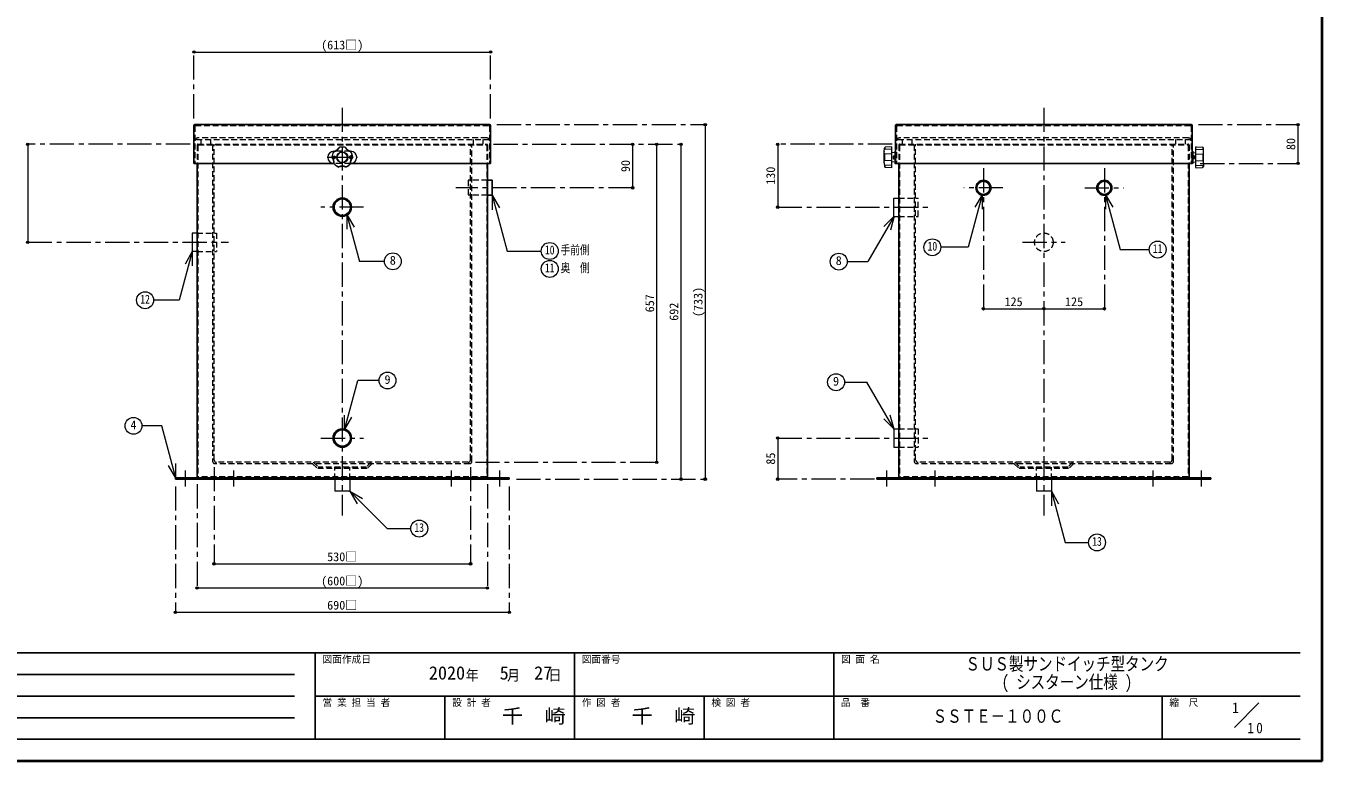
# Model space of a CAD drawing. Units: millimetres at full size, sheet at 1:10. Extents: x -2123 to 1927, y -1358 to 1452.
# Drawn here: x -752 to 1927, y -1358 to 161 of the extents above; entities that cross this region are included whole.
import ezdxf
from ezdxf.enums import TextEntityAlignment as Align

# ---------------------------------------------------------------- set-up
doc = ezdxf.new("R2010")
doc.units = ezdxf.units.MM
doc.header["$LTSCALE"] = 10
doc.header["$PDMODE"] = 32
doc.header["$PDSIZE"] = 5
doc.linetypes.add('CHAIN1', pattern=[8, 5, -1, 1, -1])
doc.linetypes.add('DASHED1', pattern=[1.8, 1.2, -0.6])
doc.layers.add('0-0', color=7, linetype='Continuous', lineweight=18)
doc.styles.add('ＭＳ ゴシック', font='')
doc.styles.get('ＭＳ ゴシック').set_extended_font_data('MS Gothic')

msp = doc.modelspace()

# ---------------------------------------------------------------- linework, layer by layer
at = {"layer": '0-0', "color": 1, "lineweight": 40}
for q in [(1927.2, 1451.91), (-2122.8, -1358.09)]:
    msp.add_line((1927.2, -1358.09), q, dxfattribs=at)
at = {"layer": '0-0', "color": 4, "lineweight": 9}
for p, q in [((-404.3, 106.91), (208.7, 106.91)), ((652.2, -43.09), (652.2, -775.59)), ((1877.2, -43.09), (1877.2, -123.09)), ((-747.8, -83.59), (-747.8, -286.09)), ((502.2, -83.59), (502.2, -173.59)), ((552.2, -740.59), (552.2, -83.59)), ((602.2, -83.59), (602.2, -775.59)), ((802.2, -83.59), (802.2, -213.59)), ((802.2, -690.59), (802.2, -775.59)), ((-362.8, -950.59), (167.2, -950.59)), ((202.2, -1000.59), (-397.8, -1000.59)), ((-442.8, -1050.59), (247.2, -1050.59))]:
    msp.add_line(p, q, dxfattribs=at)
at = {"layer": '0-0', "color": 4, "linetype": 'CHAIN1', "lineweight": 9}
for p, q in [((-404.3, -30.09), (-404.3, 106.91)), ((208.7, -30.09), (208.7, 106.91)), ((-97.8, -8.09), (-97.8, -850.59)), ((1352.2, -8.09), (1352.2, -850.59)), ((221.7, -43.09), (652.2, -43.09)), ((1671.7, -43.09), (1877.2, -43.09)), ((-412.3, -83.59), (-747.8, -83.59)), ((214.7, -83.59), (602.2, -83.59)), ((1038.7, -83.59), (802.2, -83.59)), ((-129.3, -110.59), (-66.3, -110.59)), ((1227.2, -133.09), (1227.2, -423.59)), ((1477.2, -133.09), (1477.2, -423.59)), ((1675.2, -123.09), (1877.2, -123.09)), ((502.2, -173.59), (137.2, -173.59)), ((1267.7, -173.59), (1186.7, -173.59)), ((1436.7, -173.59), (1517.7, -173.59)), ((-53.8, -213.59), (-141.8, -213.59)), ((802.2, -213.59), (1117.2, -213.59)), ((-747.8, -286.09), (-332.8, -286.09)), ((1308, -286.09), (1396.4, -286.09)), ((-141.8, -690.59), (-53.8, -690.59)), ((802.2, -690.59), (1117.2, -690.59)), ((177.2, -740.59), (552.2, -740.59)), ((-422.8, -757.59), (-422.8, -790.59)), ((-362.8, -750.59), (-362.8, -950.59)), ((-322.8, -757.59), (-322.8, -790.59)), ((127.2, -757.59), (127.2, -790.59)), ((167.2, -750.59), (167.2, -950.59)), ((227.2, -757.59), (227.2, -790.59)), ((262.2, -775.59), (652.2, -775.59)), ((1002.2, -775.59), (802.2, -775.59)), ((1027.2, -757.59), (1027.2, -790.59)), ((1127.2, -757.59), (1127.2, -790.59)), ((1577.2, -757.59), (1577.2, -790.59)), ((1677.2, -757.59), (1677.2, -790.59)), ((-442.8, -790.59), (-442.8, -1050.59)), ((-397.8, -786.09), (-397.8, -1000.59)), ((202.2, -786.09), (202.2, -1000.59)), ((247.2, -790.59), (247.2, -1050.59))]:
    msp.add_line(p, q, dxfattribs=at)
at = {"layer": '0-0', "color": 5, "lineweight": 25}
for p, q in [((-404.3, -45.09), (-404.3, -123.09)), ((-402.3, -43.09), (206.7, -43.09)), ((208.7, -45.09), (208.7, -123.09)), ((1045.7, -45.09), (1045.7, -123.09)), ((1047.7, -43.09), (1656.7, -43.09)), ((1658.7, -45.09), (1658.7, -123.09)), ((-404.3, -123.09), (-114.69, -123.09)), ((-397.8, -123.09), (-397.8, -771.09)), ((-80.91, -123.09), (208.7, -123.09)), ((202.2, -771.09), (202.2, -123.09)), ((1045.7, -123.09), (1658.7, -123.09)), ((1052.2, -123.09), (1052.2, -771.09)), ((1652.2, -771.09), (1652.2, -123.09)), ((202.2, -189.09), (212.2, -189.09)), ((-442.8, -772.59), (-442.8, -775.59)), ((247.2, -772.59), (-442.8, -772.59)), ((247.2, -775.59), (-442.8, -775.59)), ((247.2, -772.59), (247.2, -775.59)), ((1007.2, -772.59), (1007.2, -775.59)), ((1697.2, -772.59), (1007.2, -772.59)), ((1697.2, -775.59), (1007.2, -775.59)), ((1697.2, -772.59), (1697.2, -775.59))]:
    msp.add_line(p, q, dxfattribs=at)
at = {"layer": '0-0', "linetype": 'DASHED1'}
for p, q in [((-402.3, -46.09), (-402.3, -123.09)), ((-401.3, -45.09), (205.7, -45.09)), ((206.7, -46.09), (206.7, -123.09)), ((1047.7, -46.09), (1047.7, -123.09)), ((1048.7, -45.09), (1655.7, -45.09)), ((1656.7, -46.09), (1656.7, -123.09)), ((-399.3, -73.59), (203.7, -73.59)), ((200.7, -70.59), (-396.3, -70.59)), ((-389.3, -83.59), (-389.3, -73.59)), ((193.7, -83.59), (193.7, -73.59)), ((1050.7, -73.59), (1653.7, -73.59)), ((1650.7, -70.59), (1053.7, -70.59)), ((1059.7, -83.59), (1059.7, -73.59)), ((1644.7, -83.59), (1644.7, -73.59)), ((-397.8, -85.09), (-397.8, -123.09)), ((-396.3, -83.59), (200.7, -83.59)), ((-396.3, -85.84), (-396.3, -770.34)), ((-395.55, -85.09), (199.95, -85.09)), ((-365.8, -85.09), (-365.8, -738.59)), ((-362.8, -735.59), (-362.8, -83.59)), ((167.2, -735.59), (167.2, -83.59)), ((170.2, -738.59), (170.2, -85.09)), ((200.7, -85.84), (200.7, -770.34)), ((202.2, -85.09), (202.2, -123.09)), ((1052.2, -85.09), (1052.2, -123.09)), ((1053.7, -83.59), (1650.7, -83.59)), ((1053.7, -85.84), (1053.7, -770.34)), ((1054.45, -85.09), (1649.95, -85.09)), ((1084.2, -85.09), (1084.2, -738.59)), ((1087.2, -735.59), (1087.2, -83.59)), ((1617.2, -735.59), (1617.2, -83.59)), ((1620.2, -738.59), (1620.2, -85.09)), ((1650.7, -85.84), (1650.7, -770.34)), ((1652.2, -85.09), (1652.2, -123.09)), ((-80.91, -123.09), (-114.69, -123.09)), ((202.2, -189.09), (162.2, -189.09)), ((165.2, -743.59), (-360.8, -743.59)), ((162.2, -740.59), (-357.8, -740.59)), ((1615.2, -743.59), (1089.2, -743.59)), ((1612.2, -740.59), (1092.2, -740.59)), ((199.95, -771.09), (-395.55, -771.09)), ((-377.8, -771.09), (-377.8, -772.59)), ((-329.8, -772.59), (-329.8, -775.59)), ((-315.8, -772.59), (-315.8, -775.59)), ((120.2, -772.59), (120.2, -775.59)), ((134.2, -772.59), (134.2, -775.59)), ((182.2, -771.09), (182.2, -772.59)), ((1649.95, -771.09), (1055.45, -771.09)), ((1072.2, -771.09), (1072.2, -772.59)), ((1120.2, -772.59), (1120.2, -775.59)), ((1134.2, -772.59), (1134.2, -775.59)), ((1570.2, -772.59), (1570.2, -775.59)), ((1584.2, -772.59), (1584.2, -775.59)), ((1632.2, -771.09), (1632.2, -772.59))]:
    msp.add_line(p, q, dxfattribs=at)
at = {"layer": '0-0', "color": 4, "linetype": 'DASHED1', "lineweight": 9}
for p, q in [((-369.3, -83.59), (-369.3, -73.59)), ((173.7, -83.59), (173.7, -73.59)), ((1079.7, -83.59), (1079.7, -73.59)), ((1624.7, -83.59), (1624.7, -73.59)), ((-81.37, -98.09), (-114.24, -98.09)), ((-117.8, -108.84), (-115.3, -107.59)), ((-117.8, -108.84), (-117.8, -112.34)), ((-115.3, -113.59), (-117.8, -112.34)), ((-115.3, -107.59), (-112.8, -108.84)), ((-112.8, -112.34), (-115.3, -113.59)), ((-112.8, -108.84), (-112.8, -112.34)), ((-80.3, -107.59), (-82.8, -108.84)), ((-82.8, -108.84), (-82.8, -112.34)), ((-82.8, -112.34), (-80.3, -113.59)), ((-77.8, -108.84), (-80.3, -107.59)), ((-80.3, -113.59), (-77.8, -112.34)), ((-77.8, -108.84), (-77.8, -112.34)), ((1052.2, -194.66), (1092.2, -194.66)), ((1092.2, -232.66), (1092.2, -194.66)), ((1052.2, -232.66), (1092.2, -232.66)), ((-397.8, -267.09), (-357.8, -267.09)), ((-357.8, -267.09), (-357.8, -305.09)), ((-397.8, -305.09), (-357.8, -305.09)), ((1052.2, -671.59), (1092.2, -671.59)), ((1092.2, -671.59), (1092.2, -709.59)), ((1052.2, -709.59), (1092.2, -709.59)), ((-159.04, -743.59), (-149.04, -753.59)), ((-157.8, -740.59), (-147.8, -750.59)), ((-37.8, -740.59), (-47.8, -750.59)), ((1290.96, -743.59), (1300.96, -753.59)), ((1292.2, -740.59), (1302.2, -750.59)), ((1412.2, -740.59), (1402.2, -750.59)), ((-429.8, -772.59), (-429.8, -775.59)), ((-415.8, -772.59), (-415.8, -775.59)), ((-47.8, -750.59), (-147.8, -750.59)), ((-113.3, -775.59), (-113.3, -750.59)), ((-82.3, -775.59), (-82.3, -750.59)), ((220.2, -772.59), (220.2, -775.59)), ((234.2, -772.59), (234.2, -775.59)), ((1020.2, -772.59), (1020.2, -775.59)), ((1034.2, -772.59), (1034.2, -775.59)), ((1402.2, -750.59), (1302.2, -750.59)), ((1336.7, -775.59), (1336.7, -750.59)), ((1367.7, -775.59), (1367.7, -750.59)), ((1670.2, -772.59), (1670.2, -775.59)), ((1684.2, -772.59), (1684.2, -775.59))]:
    msp.add_line(p, q, dxfattribs=at)
at = {"layer": '0-0'}
for p, q in [((-115.3, -98.09), (-114.24, -98.09)), ((-81.37, -98.09), (-80.3, -98.09)), ((1022.2, -121.82), (1022.2, -99.35)), ((1022.21, -98.82), (1022.6, -91.44)), ((1038.2, -93.65), (1023.65, -94.14)), ((1038.2, -103.73), (1023.65, -103.25)), ((1037.68, -89.12), (1024.53, -89.55)), ((1038.2, -131.55), (1038.2, -89.62)), ((1043.74, -101.05), (1038.2, -100.59)), ((1044.2, -98.09), (1045.7, -98.09)), ((1660.2, -98.09), (1658.7, -98.09)), ((1660.66, -101.05), (1666.2, -100.59)), ((1666.2, -131.55), (1666.2, -89.62)), ((1666.2, -93.65), (1680.75, -94.14)), ((1666.2, -103.73), (1680.75, -103.25)), ((1666.71, -89.12), (1679.86, -89.55)), ((1682.18, -98.82), (1681.8, -91.44)), ((1682.2, -121.82), (1682.2, -99.35)), ((1022.21, -122.35), (1022.6, -129.73)), ((1038.2, -117.44), (1023.65, -117.93)), ((1038.2, -127.52), (1023.65, -127.04)), ((1037.68, -132.05), (1024.53, -131.63)), ((1043.74, -120.12), (1038.2, -120.59)), ((1040.95, -108.24), (1040.95, -112.94)), ((1041.57, -107.59), (1044.2, -107.59)), ((1041.57, -110.59), (1044.2, -110.59)), ((1041.57, -113.59), (1044.2, -113.59)), ((1662.82, -107.59), (1660.2, -107.59)), ((1662.82, -110.59), (1660.2, -110.59)), ((1662.82, -113.59), (1660.2, -113.59)), ((1660.66, -120.12), (1666.2, -120.59)), ((1663.45, -108.24), (1663.45, -112.94)), ((1666.2, -117.44), (1680.75, -117.93)), ((1666.2, -127.52), (1680.75, -127.04)), ((1666.71, -132.05), (1679.86, -131.63)), ((1682.18, -122.35), (1681.8, -129.73)), ((212.15, -189.05), (212.15, -219.05)), ((212.15, -189.05), (227.15, -215.04)), ((1224.68, -187.93), (1195.59, -296.51)), ((1224.68, -187.93), (1209.68, -213.91)), ((1224.68, -187.93), (1224.68, -217.93)), ((1479.72, -187.93), (1479.72, -217.93)), ((1479.72, -187.93), (1494.72, -213.91)), ((-88.32, -228.89), (-88.32, -258.89)), ((-88.32, -228.89), (-73.32, -254.87)), ((-88.32, -228.89), (-62.43, -325.51)), ((1042.84, -232.12), (988.56, -326.12)), ((1042.84, -232.12), (1021.62, -253.33)), ((1042.84, -232.12), (1035.07, -261.1)), ((1042.2, -232.66), (1052.2, -232.66)), ((-407.8, -267.09), (-407.8, -305.09)), ((-397.8, -267.09), (-407.8, -267.09)), ((-407.75, -305.04), (-434.8, -405.97)), ((-407.75, -305.04), (-422.75, -331.02)), ((-397.8, -305.09), (-407.8, -305.09)), ((-407.75, -305.04), (-407.75, -335.04)), ((1195.59, -296.51), (1139.26, -296.51)), ((-10.83, -325.51), (-62.43, -325.51)), ((945.81, -326.12), (988.56, -326.12)), ((-434.8, -405.97), (-487.86, -405.97)), ((-92.98, -673.47), (-65.72, -571.76)), ((-21.8, -571.76), (-65.72, -571.76)), ((940.18, -575.33), (986.61, -575.33)), ((1042.47, -672.07), (986.61, -575.33)), ((-470.79, -665.43), (-511.78, -665.43)), ((-441.89, -773.27), (-470.79, -665.43)), ((-92.98, -673.47), (-92.98, -643.47)), ((-92.98, -673.47), (-77.98, -647.49)), ((1042.47, -672.07), (1021.25, -650.85)), ((1042.47, -672.07), (1034.7, -643.09)), ((1042.2, -671.59), (1042.2, -709.59)), ((1042.2, -671.59), (1052.2, -671.59)), ((1042.2, -709.59), (1052.2, -709.59)), ((-441.89, -773.27), (-456.89, -747.29)), ((-441.89, -773.27), (-441.89, -743.27)), ((-113.3, -775.59), (-113.3, -800.59)), ((-82.3, -775.59), (-82.3, -800.59)), ((1336.7, -775.59), (1336.7, -800.59)), ((1367.7, -775.59), (1367.7, -800.59)), ((-82.3, -800.59), (-113.3, -800.59)), ((-82.32, -800.58), (-67.32, -826.56)), ((-82.32, -800.58), (-56.34, -815.58)), ((1367.7, -800.59), (1336.7, -800.59)), ((1367.68, -800.58), (1367.68, -830.58)), ((1367.68, -800.58), (1382.68, -826.56)), ((1745.98, -1288.59), (1796.48, -1238.09))]:
    msp.add_line(p, q, dxfattribs=at)
at = {"layer": '0-0', "color": 6, "lineweight": 25}
for p, q in [((-2077.8, -1134.52), (1882.2, -1134.52)), ((-153.52, -1313.09), (-153.52, -1134.52)), ((382.2, -1134.52), (382.2, -1313.09)), ((917.91, -1313.09), (917.91, -1134.52)), ((-1124.94, -1179.16), (-196.37, -1179.16)), ((-196.37, -1223.8), (-1124.94, -1223.8)), ((1882.2, -1223.8), (-153.52, -1223.8)), ((114.34, -1313.09), (114.34, -1223.8)), ((650.06, -1313.09), (650.06, -1223.8)), ((1596.48, -1313.09), (1596.48, -1223.8)), ((-196.37, -1268.44), (-1124.94, -1268.44)), ((1882.2, -1313.09), (-2077.8, -1313.09))]:
    msp.add_line(p, q, dxfattribs=at)
at = {"layer": '0-0'}
for points in [[(1044.2, -98.09), (1044.2, -123.09), (1045.7, -123.09)], [(1660.2, -98.09), (1660.2, -123.09), (1658.7, -123.09)], [(212.15, -189.05), (242.99, -304.18), (313.41, -304.18)], [(1042.2, -232.66), (1042.2, -194.66), (1052.2, -194.66)], [(1479.72, -187.93), (1510.07, -301.19), (1569.9, -301.19)], [(-82.32, -800.58), (-5.21, -877.68), (43.72, -877.68)], [(1367.68, -800.58), (1396.01, -906.3), (1444.59, -906.3)]]:
    msp.add_lwpolyline(points, dxfattribs=at)
at = {"layer": '0-0', "linetype": 'DASHED1'}
msp.add_lwpolyline([(202.2, -158.09), (162.2, -158.09), (162.2, -189.09)], dxfattribs=at)
at = {"layer": '0-0', "color": 5, "lineweight": 25}
msp.add_lwpolyline([(202.2, -158.09), (212.2, -158.09), (212.2, -189.09)], dxfattribs=at)
at = {"layer": '0-0', "color": 4, "lineweight": 9}
msp.add_lwpolyline([(1227.2, -423.59), (1352.2, -423.59), (1477.2, -423.59)], dxfattribs=at)
at = {"layer": '0-0', "color": 4, "linetype": 'DASHED1', "lineweight": 9}
for points in [[(-36.56, -743.59), (-46.56, -753.59), (-149.04, -753.59)], [(1413.44, -743.59), (1403.44, -753.59), (1300.96, -753.59)]]:
    msp.add_lwpolyline(points, dxfattribs=at)
at = {"layer": '0-0', "color": 4, "lineweight": 9}
msp.add_circle((-97.8, -110.59), 11.5, dxfattribs=at)
at = {"layer": '0-0'}
for centre, radius in [((-97.8, -110.59), 10.5), ((330.91, -304.18), 17.5), ((1121.76, -296.51), 17.5), ((1587.4, -301.19), 17.5), ((6.67, -325.51), 17.5), ((928.31, -326.12), 17.5), ((330.91, -341.18), 17.5), ((-505.36, -405.97), 17.5), ((-4.3, -571.76), 17.5), ((922.68, -575.33), 17.5), ((-529.28, -665.43), 17.5), ((61.22, -877.68), 17.5), ((1462.09, -906.3), 17.5)]:
    msp.add_circle(centre, radius, dxfattribs=at)
at = {"layer": '0-0', "color": 4, "linetype": 'DASHED1', "lineweight": 9}
for centre, radius in [((-115.3, -110.59), 1.5), ((-80.3, -110.59), 1.5), ((1352.2, -286.09), 19.2)]:
    msp.add_circle(centre, radius, dxfattribs=at)
at = {"layer": '0-0', "color": 5, "lineweight": 25}
for centre, radius in [((1227.2, -173.59), 15.5), ((1227.2, -173.59), 13.6), ((1477.2, -173.59), 15.5), ((1477.2, -173.59), 13.6), ((-97.8, -213.59), 19), ((-97.8, -213.59), 17), ((-97.8, -690.59), 19), ((-97.8, -690.59), 17)]:
    msp.add_circle(centre, radius, dxfattribs=at)
for centre, radius, start, end in [((-402.3, -45.09), 2, 90, 180), ((206.7, -45.09), 2, 0, 90), ((1047.7, -45.09), 2, 90, 180), ((1656.7, -45.09), 2, 0, 90), ((-396.3, -771.09), 1.5, 180, 270), ((200.7, -771.09), 1.5, 270, 0), ((1053.7, -771.09), 1.5, 180, 270), ((1650.7, -771.09), 1.5, 270, 0)]:
    msp.add_arc(centre, radius, start, end, dxfattribs=at)
at = {"layer": '0-0', "linetype": 'DASHED1'}
for centre, radius, start, end in [((-401.3, -46.09), 1, 90, 180), ((205.7, -46.09), 1, 0, 90), ((1048.7, -46.09), 1, 90, 180), ((1655.7, -46.09), 1, 0, 90), ((-396.3, -76.59), 6, 90, 180), ((-399.3, -76.59), 3, 90, 180), ((200.7, -76.59), 6, 0, 90), ((203.7, -76.59), 3, 0, 90), ((1053.7, -76.59), 6, 90, 180), ((1050.7, -76.59), 3, 90, 180), ((1650.7, -76.59), 6, 0, 90), ((1653.7, -76.59), 3, 0, 90), ((-396.3, -85.09), 1.5, 90, 180), ((-395.55, -85.84), 0.75, 90, 180), ((199.95, -85.84), 0.75, 0, 90), ((200.7, -85.09), 1.5, 0, 90), ((1053.7, -85.09), 1.5, 90, 180), ((1054.45, -85.84), 0.75, 90, 180), ((1649.95, -85.84), 0.75, 0, 90), ((1650.7, -85.09), 1.5, 0, 90), ((-360.8, -738.59), 5, 180, 270), ((-357.8, -735.59), 5, 180, 270), ((162.2, -735.59), 5, 270, 0), ((165.2, -738.59), 5, 270, 0), ((1089.2, -738.59), 5, 180, 270), ((1092.2, -735.59), 5, 180, 270), ((1612.2, -735.59), 5, 270, 0), ((1615.2, -738.59), 5, 270, 0), ((-395.55, -770.34), 0.75, 180, 270), ((199.95, -770.34), 0.75, 270, 0), ((1054.45, -770.34), 0.75, 180, 270), ((1649.95, -770.34), 0.75, 270, 0)]:
    msp.add_arc(centre, radius, start, end, dxfattribs=at)
at = {"layer": '0-0'}
for centre, radius, start, end in [((-115.3, -110.59), 12.5, 90, 270), ((-97.8, -110.59), 21.5, 146.5, 177.5), ((-97.8, -110.59), 21, 146.5, 177.5), ((-126.64, -70.89), 29.89, 291.41115, 320.58885), ((-119.55, -80.65), 18.83, 283.0119, 328.9881), ((-97.8, -110.59), 21.5, 74.5, 105.5), ((-97.8, -110.59), 21, 74.5, 105.5), ((-76.05, -80.65), 18.83, 211.0119, 256.9881), ((-68.96, -70.89), 29.89, 219.41115, 248.58885), ((-80.3, -110.59), 12.5, 270, 90), ((-97.8, -110.59), 21, 2.5, 33.5), ((-97.8, -110.59), 21.5, 2.5, 33.5), ((1032.2, -99.35), 10, 176.98087, 180), ((1024.6, -91.55), 2, 91.84585, 176.98087), ((1077.04, -110.59), 54.34, 172.70127, 187.29873), ((1023.63, -103.75), 0.5, 88.09085, 172.70127), ((1025.27, -91.08), 2.07, 141.26695, 176.97243), ((1033.16, -91.16), 9.96, 178.90936, 197.37998), ((1037.7, -89.62), 0.5, 0, 91.84585), ((1043.7, -101.55), 0.5, 0, 85.23636), ((1660.7, -101.55), 0.5, 94.76364, 180), ((1666.7, -89.62), 0.5, 88.15415, 180), ((1679.8, -91.55), 2, 3.01913, 88.15415), ((1671.24, -91.16), 9.96, 342.62002, 1.09064), ((1680.76, -103.75), 0.5, 7.29873, 91.90915), ((1679.13, -91.08), 2.07, 3.02757, 38.73305), ((1627.36, -110.59), 54.34, 352.70127, 7.29873), ((1672.2, -99.35), 10, 0, 3.01913), ((-144.47, -125.75), 29.89, 3.41115, 32.58885), ((-133, -122.02), 18.83, 355.0119, 40.9881), ((-97.8, -110.59), 21.5, 218.5, 249.5), ((-97.8, -110.59), 21, 218.5, 249.5), ((-97.8, -159.65), 29.89, 75.41115, 104.58885), ((-97.8, -147.59), 18.83, 67.0119, 112.9881), ((-97.8, -110.59), 21, 290.5, 321.5), ((-97.8, -110.59), 21.5, 290.5, 321.5), ((-62.61, -122.02), 18.83, 139.0119, 184.9881), ((-51.14, -125.75), 29.89, 147.41115, 176.58885), ((1032.2, -121.82), 10, 180, 183.01913), ((1024.6, -129.63), 2, 183.01913, 268.15415), ((1023.63, -117.43), 0.5, 187.29873, 271.90915), ((1033.16, -130.01), 9.96, 162.62002, 181.09064), ((1025.27, -130.09), 2.07, 183.02757, 218.73305), ((1037.7, -131.55), 0.5, 268.15415, 0), ((1043.05, -109.09), 2.11, 134.62454, 225.37546), ((1043.05, -112.09), 2.11, 134.62454, 225.37546), ((1042.52, -109.12), 1.79, 121.62812, 150.75937), ((1042.52, -112.06), 1.79, 209.24063, 238.37188), ((1043.7, -119.63), 0.5, 274.76364, 0), ((1660.7, -119.63), 0.5, 180, 265.23636), ((1661.88, -109.12), 1.79, 29.24063, 58.37188), ((1661.34, -109.09), 2.11, 314.62454, 45.37546), ((1661.34, -112.09), 2.11, 314.62454, 45.37546), ((1661.88, -112.06), 1.79, 301.62812, 330.75937), ((1666.7, -131.55), 0.5, 180, 271.84585), ((1679.8, -129.63), 2, 271.84585, 356.98087), ((1680.76, -117.43), 0.5, 268.09085, 352.70127), ((1671.24, -130.01), 9.96, 358.90936, 17.37998), ((1679.13, -130.09), 2.07, 321.26695, 356.97243), ((1672.2, -121.82), 10, 356.98087, 0)]:
    msp.add_arc(centre, radius, start, end, dxfattribs=at)
at = {"layer": '0-0', "color": 1}
for p in [(-404.3, 106.91), (208.7, 106.91), (652.2, -43.09), (1877.2, -43.09), (-747.8, -83.59), (502.2, -83.59), (552.2, -83.59), (602.2, -83.59), (802.2, -83.59), (1877.2, -123.09), (502.2, -173.59), (802.2, -213.59), (-747.8, -286.09), (1227.2, -423.59), (1352.2, -423.59), (1477.2, -423.59), (802.2, -690.59), (552.2, -740.59), (602.2, -775.59), (652.2, -775.59), (802.2, -775.59), (-362.8, -950.59), (167.2, -950.59), (-397.8, -1000.59), (202.2, -1000.59), (-442.8, -1050.59), (247.2, -1050.59)]:
    msp.add_point(p, dxfattribs=at)

# ---------------------------------------------------------------- texts
at = {"layer": '0-0', "style": 'ＭＳ ゴシック'}
for s, height, p in [('(613□)', 18.33, (-141.55, 106.91)), ('8', 18.33, (0.42, -338.01)), ('8', 18.33, (922.06, -338.62)), ('125', 18.33, (1270.95, -423.59)), ('125', 18.33, (1395.95, -423.59)), ('9', 18.33, (-10.55, -584.26)), ('9', 18.33, (916.43, -587.83)), ('4', 18.33, (-535.53, -677.93)), ('530□', 18.33, (-129.05, -950.59)), ('(600□)', 18.33, (-141.55, -1000.59)), ('690□', 18.33, (-129.05, -1050.59)), ('図面作成日', 14.66, (-138.52, -1159.52)), ('図面番号', 14.66, (397.2, -1159.52)), ('図 面 名', 14.66, (932.91, -1159.52)), ('2020', 27.49, (81.2, -1197.91)), ('5', 27.49, (227.45, -1197.91)), ('27', 27.49, (298.7, -1197.91)), ('営 業 担 当 者', 14.66, (-138.52, -1248.8)), ('設 計 者', 14.66, (129.34, -1248.8)), ('作 図 者', 14.66, (397.2, -1248.8)), ('検 図 者', 14.66, (665.06, -1248.8)), ('品\u3000番', 14.66, (932.91, -1248.8)), ('縮\u3000尺', 14.66, (1611.48, -1248.8)), ('1', 21.99, (1740.9, -1265.61))]:
    msp.add_text(s, height=height, dxfattribs=at).set_placement(p, align=Align.BOTTOM_LEFT)
for s, p in [('80', (1877.2, -95.59)), ('90', (502.2, -141.09)), ('130', (802.2, -167.34)), ('657', (552.2, -430.84)), ('(733)', (652.2, -440.59)), ('692', (602.2, -448.34)), ('85', (802.2, -745.59))]:
    msp.add_text(s, height=18.33, rotation=90, dxfattribs=at).set_placement(p, align=Align.BOTTOM_LEFT)
for s, height, width, p in [('10', 18.33, 0.8, (320.91, -316.68)), ('手前側', 18.33, 0.8, (353.41, -316.68)), ('10', 18.33, 0.8, (1111.76, -309.01)), ('11', 18.33, 0.8, (1577.4, -313.69)), ('11', 18.33, 0.8, (320.91, -353.68)), ('奥\u3000側', 18.33, 0.8, (353.41, -353.68)), ('12', 18.33, 0.8, (-515.36, -418.47)), ('13', 18.33, 0.8, (51.22, -890.18)), ('13', 18.33, 0.8, (1452.09, -918.8)), ('ＳＵＳ製サンドイッチ型タンク', 27.49, 0.8, (1190.06, -1179.16)), ('( シスターン仕様 )', 27.49, 0.8, (1265.06, -1216.66)), ('千\u3000崎', 29.33, 1.1, (232.2, -1288.44)), ('千\u3000崎', 29.33, 1.1, (500.06, -1288.44)), ('ＳＳＴＥ－１００Ｃ', 27.49, 0.8, (1122.2, -1287.19))]:
    msp.add_text(s, height=height, dxfattribs=dict(at, width=width)).set_placement(p, align=Align.BOTTOM_LEFT)
at = {"layer": '0-0', "char_height": 21.99, "attachment_point": 7, "style": 'ＭＳ ゴシック'}
for s, insert in [('\\T1.27;\\W0.9;年\\~\\~\\~月\\~\\~\\~日', (157.2, -1194.16)), ('\\T1.36;\\W0.9;10', (1772.87, -1300.99))]:
    msp.add_mtext(s, dxfattribs=dict(at, insert=insert))

doc.saveas('drawing.dxf')
